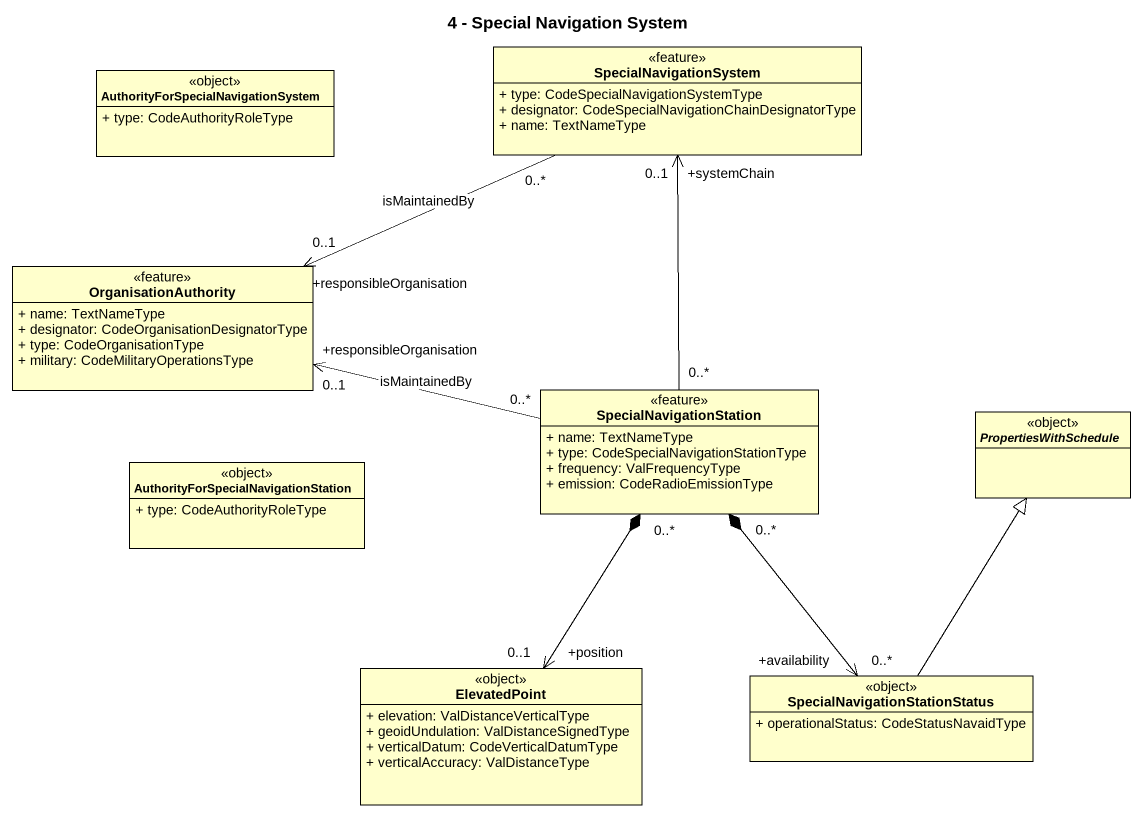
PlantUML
@startuml
title 4 - Special Navigation System
hide circle
hide empty members
skinparam classAttributeIconSize 0
class "AuthorityForSpecialNavigationSystem" as AuthorityForSpecialNavigatio <<object>> {
  + type: CodeAuthorityRoleType
}
class SpecialNavigationSystem <<feature>> {
  + type: CodeSpecialNavigationSystemType
  + designator: CodeSpecialNavigationChainDesignatorType
  + name: TextNameType
}
class OrganisationAuthority <<feature>> {
  + name: TextNameType
  + designator: CodeOrganisationDesignatorType
  + type: CodeOrganisationType
  + military: CodeMilitaryOperationsType
}
class SpecialNavigationStation <<feature>> {
  + name: TextNameType
  + type: CodeSpecialNavigationStationType
  + frequency: ValFrequencyType
  + emission: CodeRadioEmissionType
}
class "AuthorityForSpecialNavigationStation" as AuthorityForSpecialNavigatio_2 <<object>> {
  + type: CodeAuthorityRoleType
}
abstract class PropertiesWithSchedule <<object>>
class ElevatedPoint <<object>> {
  + elevation: ValDistanceVerticalType
  + geoidUndulation: ValDistanceSignedType
  + verticalDatum: CodeVerticalDatumType
  + verticalAccuracy: ValDistanceType
}
class "SpecialNavigationStationStatus" as SpecialNavigationStationStat <<object>> {
  + operationalStatus: CodeStatusNavaidType
}
OrganisationAuthority "+responsibleOrganisation\n0..1" <-right- "0..*" SpecialNavigationSystem : isMaintainedBy
SpecialNavigationStation "0..*" -up-> "+systemChain\n0..1" SpecialNavigationSystem
SpecialNavigationStation "0..*" -left-> "+responsibleOrganisation\n0..1" OrganisationAuthority : isMaintainedBy
SpecialNavigationStation "0..*" *--> "+position\n0..1" ElevatedPoint
SpecialNavigationStation "0..*" *--> "+availability\n0..*" SpecialNavigationStationStat
SpecialNavigationStationStat -up-|> PropertiesWithSchedule
@enduml
